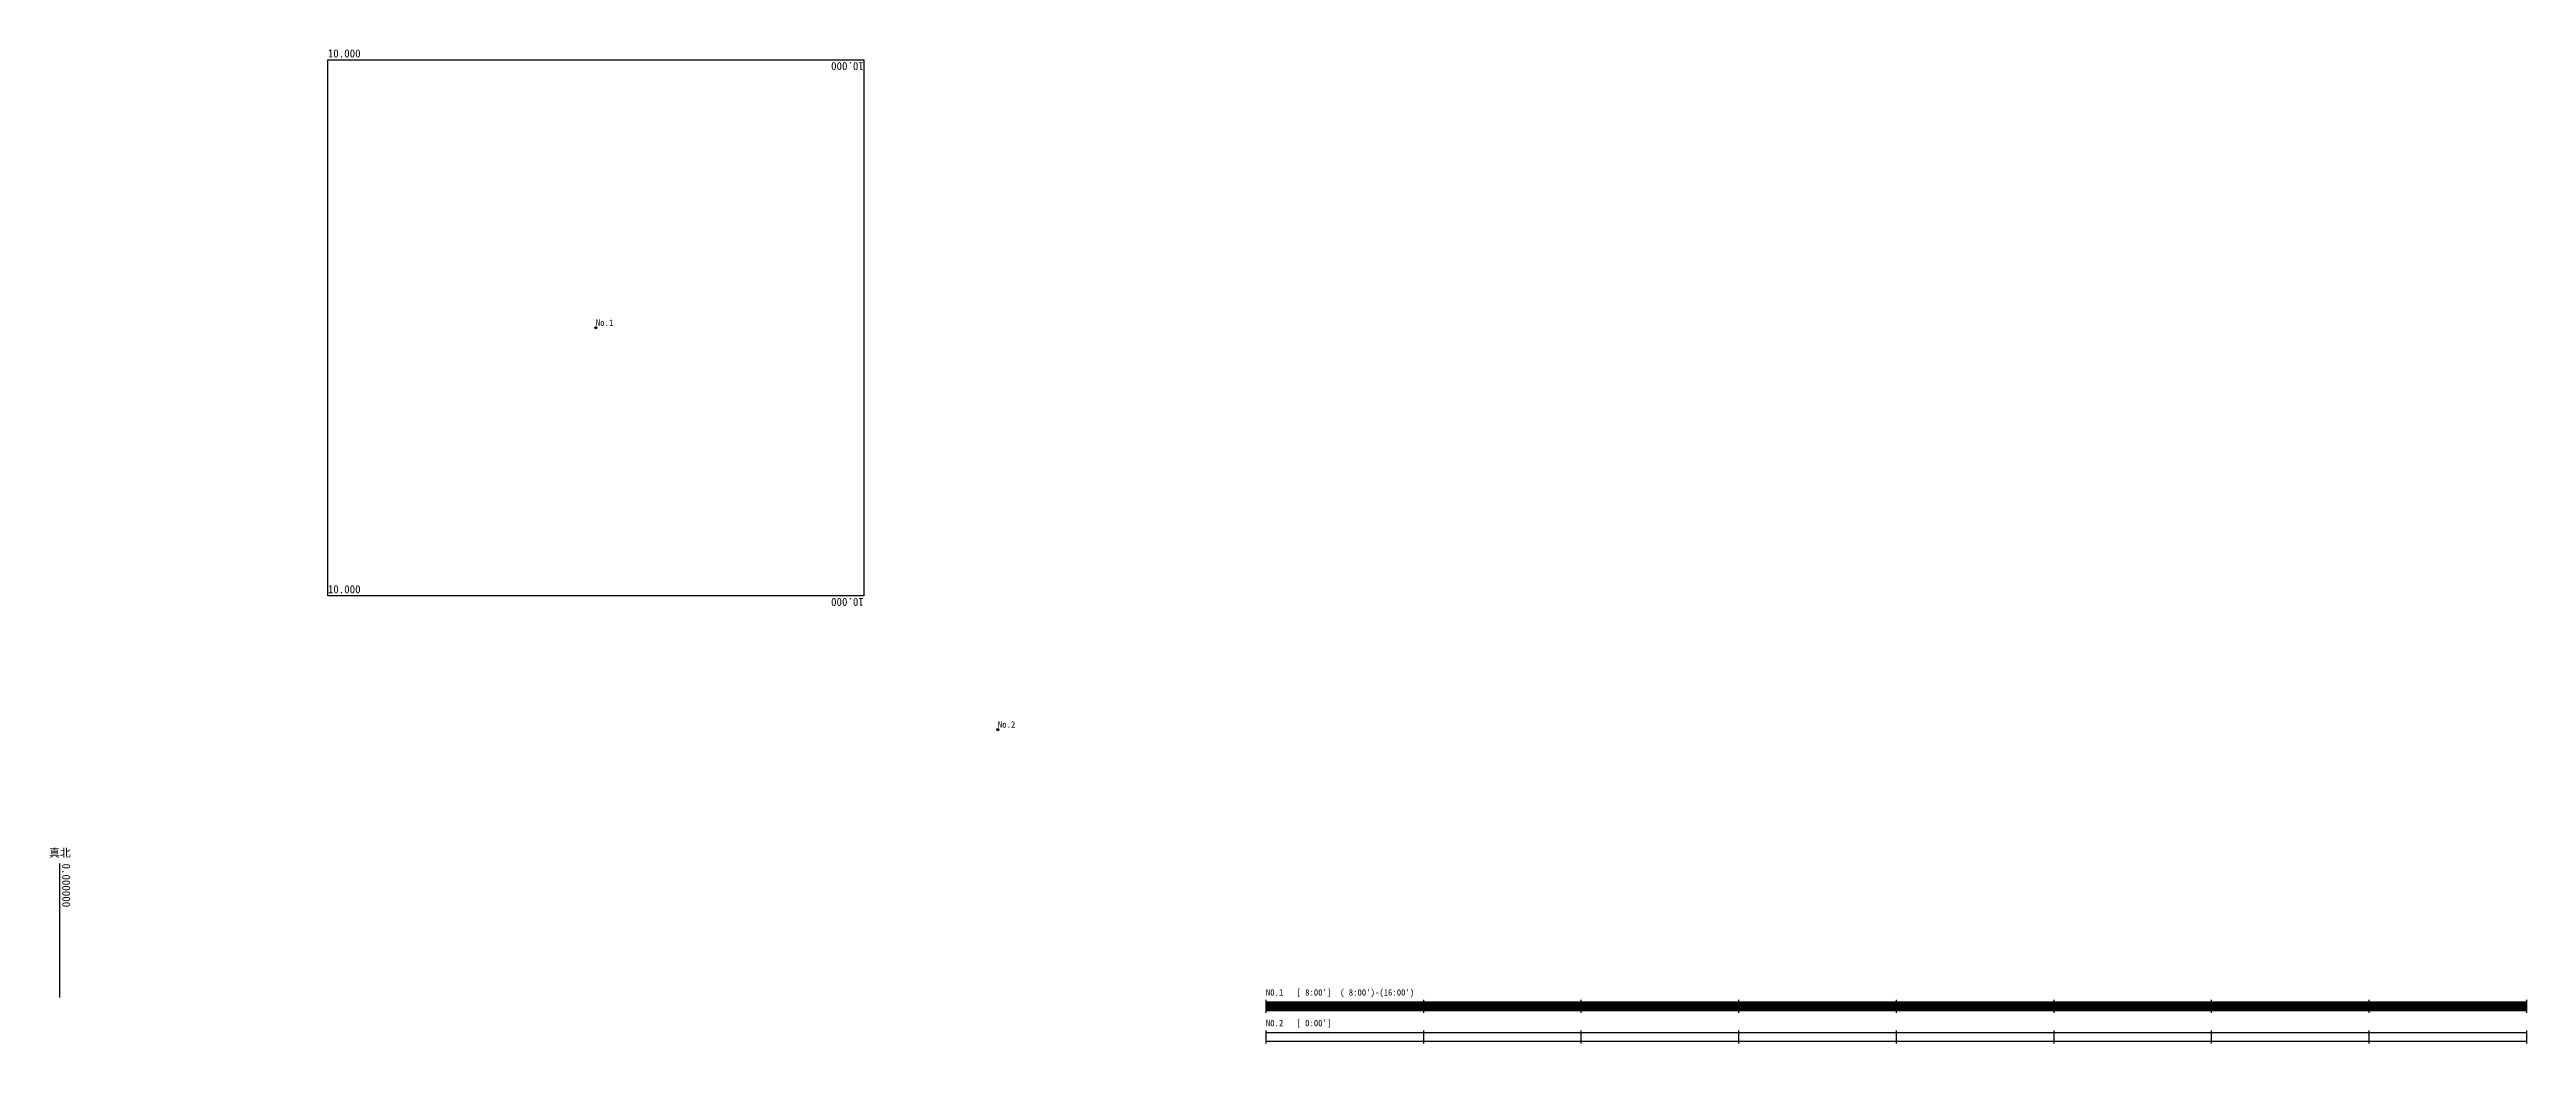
# Model space of a CAD drawing. Units: millimetres at full size, sheet at 1:100. Extents: x -15787 to 40800, y -19846 to 2869.
import ezdxf
from ezdxf.enums import TextEntityAlignment as Align

# ---------------------------------------------------------------- set-up
doc = ezdxf.new("R2010")
doc.units = ezdxf.units.MM
doc.header["$LTSCALE"] = 100
doc.header["$PDMODE"] = 32
doc.header["$PDSIZE"] = 50
doc.layers.add('0-0', color=4, linetype='Continuous')
doc.styles.add('ＭＳ ゴシック', font='')
doc.styles.get('ＭＳ ゴシック').set_extended_font_data('MS Gothic')

msp = doc.modelspace()

# ---------------------------------------------------------------- linework, layer by layer
at = {"layer": '0-0', "color": 7}
msp.add_line((-15551, -18795.9), (-15551, -15734.7), dxfattribs=at)
at = {"layer": '0-0'}
for p, q in [((12000, -18845.9), (12000, -19145.9)), ((12000, -18895.9), (40800, -18895.9)), ((12000, -19095.9), (40800, -19095.9)), ((15600, -18845.9), (15600, -19145.9)), ((19200, -18845.9), (19200, -19145.9)), ((22800, -18845.9), (22800, -19145.9)), ((26400, -18845.9), (26400, -19145.9)), ((30000, -18845.9), (30000, -19145.9)), ((33600, -18845.9), (33600, -19145.9)), ((37200, -18845.9), (37200, -19145.9)), ((40800, -18845.9), (40800, -19145.9)), ((12000, -19545.9), (12000, -19845.9)), ((12000, -19595.9), (40800, -19595.9)), ((12000, -19795.9), (40800, -19795.9)), ((15600, -19545.9), (15600, -19845.9)), ((19200, -19545.9), (19200, -19845.9)), ((22800, -19545.9), (22800, -19845.9)), ((26400, -19545.9), (26400, -19845.9)), ((30000, -19545.9), (30000, -19845.9)), ((33600, -19545.9), (33600, -19845.9)), ((37200, -19545.9), (37200, -19845.9)), ((40800, -19545.9), (40800, -19845.9))]:
    msp.add_line(p, q, dxfattribs=at)
at = {"layer": '0-0', "color": 2}
for p, q in [((12000, -18895.9), (12000, -19095.9)), ((12000, -18895.9), (40800, -18895.9)), ((12000, -18915.9), (40800, -18915.9)), ((12000, -18935.9), (40800, -18935.9)), ((12000, -18955.9), (40800, -18955.9)), ((12000, -18975.9), (40800, -18975.9)), ((12000, -18995.9), (40800, -18995.9)), ((12000, -19015.9), (40800, -19015.9)), ((12000, -19035.9), (40800, -19035.9)), ((12000, -19055.9), (40800, -19055.9)), ((12000, -19075.9), (40800, -19075.9)), ((12000, -19095.9), (40800, -19095.9)), ((40800, -18895.9), (40800, -19095.9))]:
    msp.add_line(p, q, dxfattribs=at)
at = {"layer": '0-0', "color": 7}
msp.add_lwpolyline([(-9428.6, 2632.7), (2816.3, 2632.7), (2816.3, -9612.2), (-9428.6, -9612.2)], close=True, dxfattribs=at)
at = {"layer": '0-0'}
for p in [(-3306.1, -3489.8), (5877.6, -12673.5)]:
    msp.add_point(p, dxfattribs=at)

# ---------------------------------------------------------------- texts
at = {"layer": '0-0', "color": 2, "style": 'ＭＳ ゴシック'}
for p in [(-9428.6, 2632.7), (-9428.6, -9612.2)]:
    msp.add_text('10.000', height=183.3, dxfattribs=at).set_placement(p, align=Align.BOTTOM_LEFT)
for p in [(2816.3, 2632.7), (2816.3, -9612.2)]:
    msp.add_text('10.000', height=183.3, rotation=180, dxfattribs=at).set_placement(p, align=Align.BOTTOM_LEFT)
at = {"layer": '0-0', "style": 'ＭＳ ゴシック'}
for s, p in [('No.1', (-3306.1, -3489.8)), ('No.2', (5877.6, -12673.5)), ("N0.1   [ 8:00']  ( 8:00')-(16:00')", (12000, -18795.9)), ("N0.2   [ 0:00']", (12000, -19495.9))]:
    msp.add_text(s, height=146.6, dxfattribs=at).set_placement(p, align=Align.BOTTOM_LEFT)
at = {"layer": '0-0', "color": 6, "style": 'ＭＳ ゴシック'}
msp.add_text('真北', height=183.3, dxfattribs=at).set_placement((-15801, -15634.7), align=Align.BOTTOM_LEFT)
msp.add_text('0.000000', height=183.3, rotation=270, dxfattribs=at).set_placement((-15551, -15734.7), align=Align.BOTTOM_LEFT)

doc.saveas('drawing.dxf')
